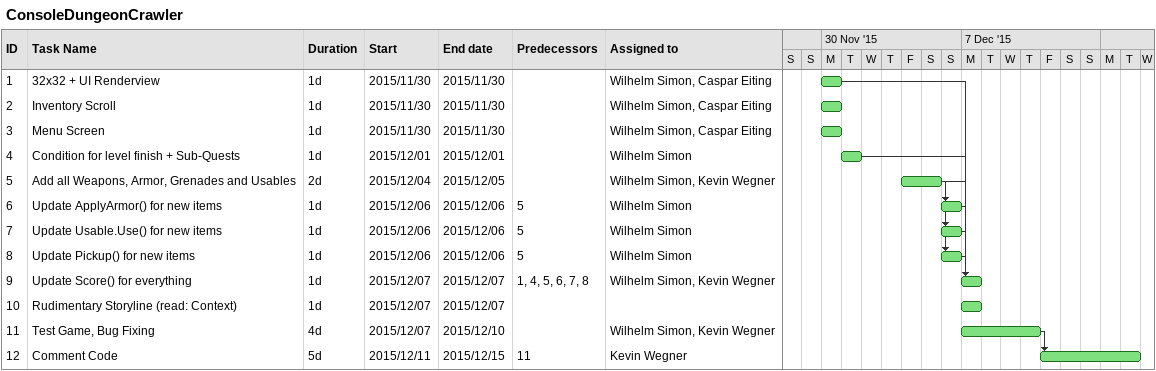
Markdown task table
ConsoleDungeonCrawler

| ID | Task | Duration | Start | Finish | Predecessors | Resources |
|---|---|---|---|---|---|---|
| 1 | 32x32 + UI Renderview | 1d | 2015-11-30 | 2015-11-30 |  | Wilhelm Simon, Caspar Eiting |
| 2 | Inventory Scroll | 1d | 2015-11-30 | 2015-11-30 |  | Wilhelm Simon, Caspar Eiting |
| 3 | Menu Screen | 1d | 2015-11-30 | 2015-11-30 |  | Wilhelm Simon, Caspar Eiting |
| 4 | Condition for level finish + Sub-Quests | 1d | 2015-12-01 | 2015-12-01 |  | Wilhelm Simon |
| 5 | Add all Weapons, Armor, Grenades and Usables | 2d | 2015-12-04 | 2015-12-05 |  | Wilhelm Simon, Kevin Wegner |
| 6 | Update ApplyArmor() for new items | 1d | 2015-12-06 | 2015-12-06 | 5 | Wilhelm Simon |
| 7 | Update Usable.Use() for new items | 1d | 2015-12-06 | 2015-12-06 | 5 | Wilhelm Simon |
| 8 | Update Pickup() for new items | 1d | 2015-12-06 | 2015-12-06 | 5 | Wilhelm Simon |
| 9 | Update Score() for everything | 1d | 2015-12-07 | 2015-12-07 | 1, 4, 5, 6, 7, 8 | Wilhelm Simon, Kevin Wegner |
| 10 | Rudimentary Storyline (read: Context) | 1d | 2015-12-07 | 2015-12-07 |  |  |
| 11 | Test Game, Bug Fixing | 4d | 2015-12-07 | 2015-12-10 |  | Wilhelm Simon, Kevin Wegner |
| 12 | Comment Code | 5d | 2015-12-11 | 2015-12-15 | 11 | Kevin Wegner |
